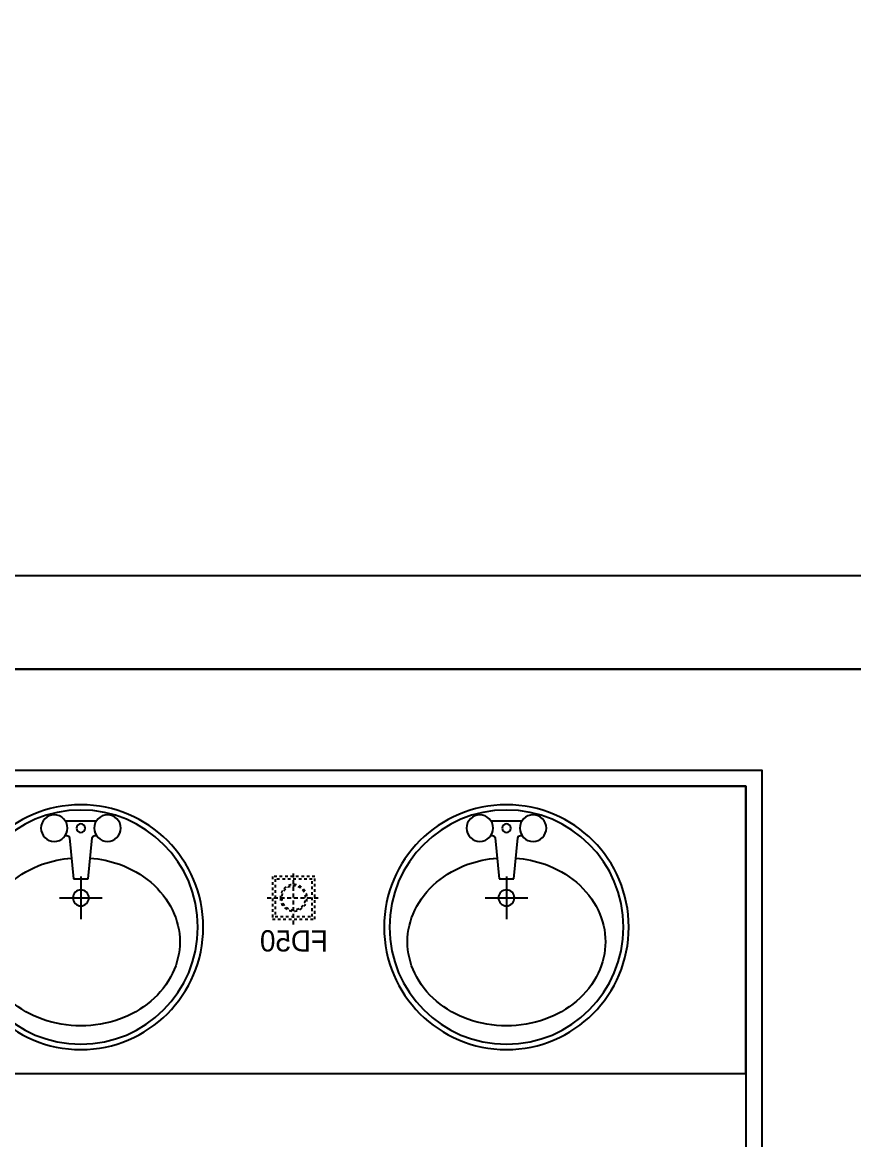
# Model space of a CAD drawing. Header units: millimetres. Extents: x -26983 to 60590, y 825 to 42375.
# Drawn here: x 56392.83 to 56423.4, y 17611.58 to 17652.65 of the extents above; entities that cross this region are included whole.
import ezdxf

# ---------------------------------------------------------------- set-up
doc = ezdxf.new("R2010")
doc.units = ezdxf.units.MM
doc.header["$LTSCALE"] = 100
doc.header["$MEASUREMENT"] = 0
doc.linetypes.add('-HID', pattern=[2.5, 1.5, -1])
doc.layers.get('0').update_dxf_attribs({"linetype": 'CONTINUOUS'})
doc.layers.get('Defpoints').update_dxf_attribs({"color": 171, "linetype": 'CONTINUOUS'})
doc.layers.add('ELE9', color=9, linetype='CONTINUOUS')
doc.layers.add('TOI', color=12, linetype='CONTINUOUS')
doc.styles.add('SID', font='')
doc.styles.get('SID').set_extended_font_data('Dotum')

# ---------------------------------------------------------------- blocks, each defined once
blk = doc.blocks.new('A$C70181699')
at = {"layer": 'TOI', "linetype": '-HID', "ltscale": 0.05}
for p, q in [((67.4, 59.7), (67.4, 159.7)), ((117.4, 109.7), (17.4, 109.7))]:
    blk.add_line(p, q, dxfattribs=at)
at = {"layer": 'TOI', "linetype": '-HID', "ltscale": 0.01}
for points in [[(107.4, 69.7), (27.4, 69.7), (27.4, 149.7), (107.4, 149.7)], [(102.4, 74.7), (32.4, 74.7), (32.4, 144.7), (102.4, 144.7)]]:
    blk.add_lwpolyline(points, close=True, dxfattribs=at)
for radius in [25, 22.5]:
    blk.add_circle((67.4, 109.7), radius, dxfattribs=at)
at = {"layer": 'Defpoints', "style": 'SID'}
blk.add_text('FD50', height=40, dxfattribs=at).set_placement((2.8, 8.9))
blk = doc.blocks.new('A$C154D126E')
at = {"layer": 'TOI'}
for p, q in [((259.3, 430), (200.7, 430)), ((203.8, 402), (200.7, 402)), ((259.3, 402), (256.2, 402)), ((216, 321), (208.8, 397.5)), ((251.2, 397.5), (244, 321)), ((244, 321), (216, 321)), ((230, 325), (230, 245)), ((270, 285), (190, 285))]:
    blk.add_line(p, q, dxfattribs=at)
for centre, radius in [((230, 230), 230), ((230, 230), 220), ((180, 416), 25), ((280, 416), 25), ((230, 416), 8), ((230, 285), 15)]:
    blk.add_circle(centre, radius, dxfattribs=at)
for centre, radius, start, end in [((203.8, 397), 5, 5.3909, 90), ((256.2, 397), 5, 90, 174.6091), ((230, 142.1), 218.4, 94.6377, 109.3849), ((230, 142.1), 218.4, 70.6151, 85.3623), ((219.6, 171.6), 187.1, 109.3849, 130.3466), ((240.4, 171.6), 187.1, 49.6534, 70.6151), ((203.6, 190.5), 162.4, 130.3466, 154.0053), ((256.4, 190.5), 162.4, 25.9947, 49.6534), ((178.9, 202.5), 134.9, 154.0053, 180), ((281.1, 202.5), 134.9, 0, 25.9947), ((178.9, 202.5), 134.9, 180, 205.9947), ((281.1, 202.5), 134.9, 334.0053, 0), ((203.6, 214.5), 162.4, 205.9947, 229.6534), ((256.4, 214.5), 162.4, 310.3466, 334.0053), ((219.6, 233.4), 187.1, 229.6534, 250.6151), ((240.4, 233.4), 187.1, 289.3849, 310.3466), ((230, 262.9), 218.4, 250.6151, 270), ((230, 262.9), 218.4, 270, 289.3849)]:
    blk.add_arc(centre, radius, start, end, dxfattribs=at)
blk = doc.blocks.new('B2FF')
at = {"layer": 'ELE9', "color": 253, "ltscale": 0.1}
for points in [[(37164174.7, 566596.3), (37164174.7, 562046.3), (37171274.7, 562046.3), (37171274.7, 562646.3), (37171074.7, 562646.3), (37171074.7, 562221.3), (37164374.7, 562221.3), (37164374.7, 566596.3)], [(37164364.7, 557041.3), (37164364.7, 557801.3), (37168494.7, 557801.3), (37168494.7, 559246.3), (37168719.7, 559246.3), (37168719.7, 559436.3), (37168304.7, 559436.3), (37168304.7, 557991.3), (37164364.7, 557991.3), (37164364.7, 561856.3), (37169679.7, 561856.3), (37169679.7, 559436.3), (37169619.7, 559436.3), (37169619.7, 559246.3), (37170234.7, 559246.3), (37170234.7, 559436.3), (37169869.7, 559436.3), (37169869.7, 561856.3), (37171034.7, 561856.3), (37171034.7, 559246.3), (37171224.7, 559246.3), (37171224.7, 562046.3), (37164174.7, 562046.3), (37164174.7, 554046.3)], [(37168749.7, 559271.3), (37168749.7, 559466.3), (37168274.7, 559466.3), (37168274.7, 558021.3), (37164394.7, 558021.3), (37164394.7, 561826.3), (37169649.7, 561826.3), (37169649.7, 559466.3), (37169589.7, 559466.3), (37169589.7, 559271.3)]]:
    blk.add_lwpolyline(points, dxfattribs=at)
blk.add_lwpolyline([(37167949.7, 561286.3), (37169649.7, 561286.3), (37169649.7, 561826.3), (37167949.7, 561826.3)], close=True, dxfattribs=at)
at = {"layer": 'ELE9', "color": 253, "ltscale": 0.1, "xscale": -1}
for name, p in [('A$C154D126E', (37168629.7, 561331.3)), ('A$C154D126E', (37169429.7, 561331.3)), ('A$C70181699', (37168867.1, 561506.6))]:
    blk.add_blockref(name, p, dxfattribs=at)

msp = doc.modelspace()

# ---------------------------------------------------------------- block references
at = {"xscale": 0.01956471256889679, "yscale": 0.01956471256889679, "zscale": 0.01956471256889679}
msp.add_blockref('B2FF', (-670794.073, 6632.608), dxfattribs=at)

doc.saveas('drawing.dxf')
